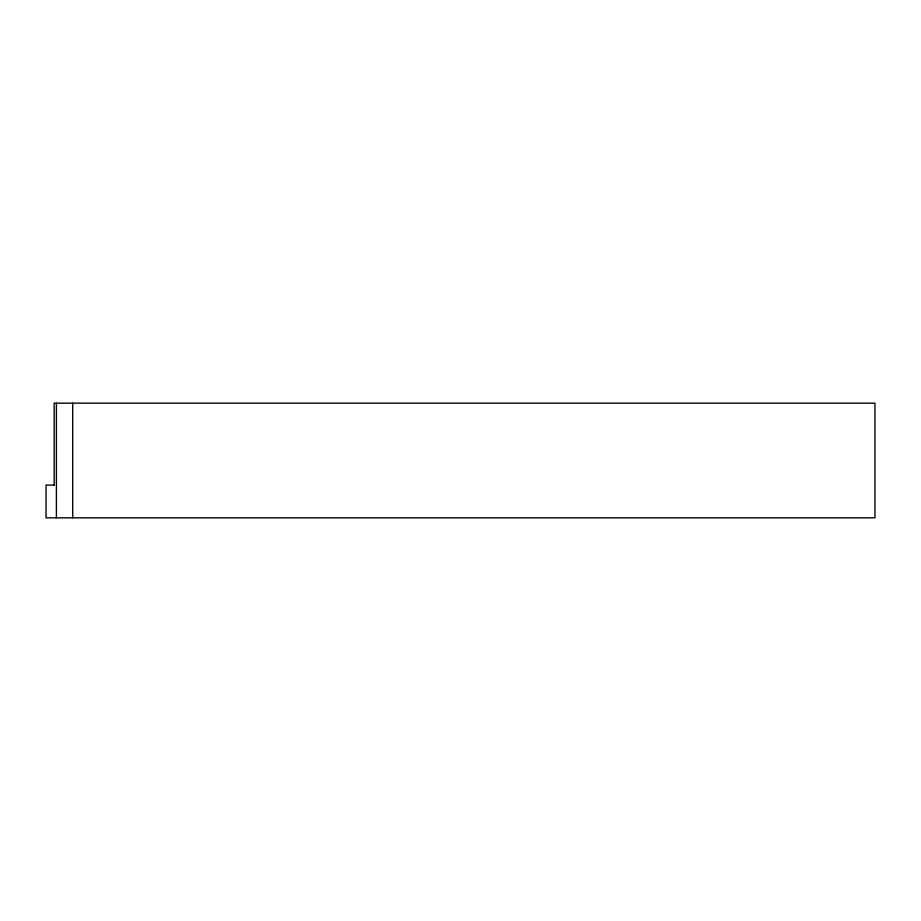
<?xml version="1.0" encoding="UTF-8"?>
<svg xmlns="http://www.w3.org/2000/svg" width="921" height="921" viewBox="0 0 921 921"><rect width="100%" height="100%" fill="white"/><g stroke="black" fill="none" stroke-linecap="round" stroke-linejoin="round"><path stroke-width="1.38" d="M54.212 485.068L46.05 485.068L46.05 517.832L874.95 517.832L874.95 403.168L54.166 403.168L54.166 485.068M72.713 403.168L72.713 517.832M56.4 403.168L56.4 517.832"/></g></svg>
